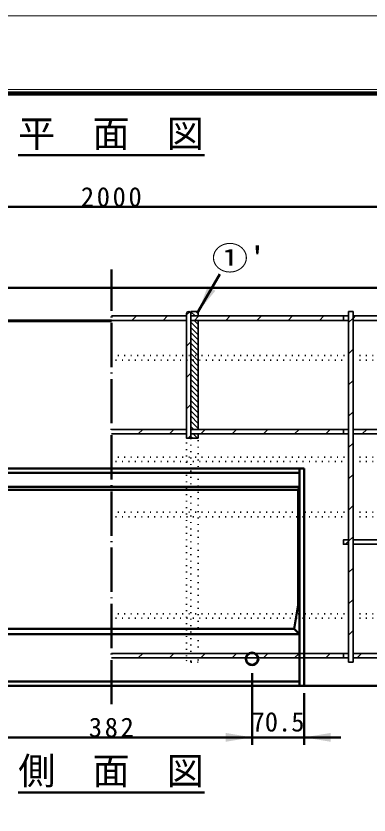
# Model space of a CAD drawing. Units: millimetres, scale not verified. Extents: x -2102 to 2102, y -1485 to 1485.
# Drawn here: x 694 to 1173, y 400 to 1485 of the extents above; entities that cross this region are included whole.
import ezdxf
from ezdxf.enums import TextEntityAlignment as Align

# ---------------------------------------------------------------- set-up
doc = ezdxf.new("R2010")
doc.units = ezdxf.units.MM
doc.header["$LTSCALE"] = 5
doc.linetypes.add('DOTTED', pattern=[1.75, 0.25, -1.5])
doc.linetypes.add('LONG_DASHED_DOTTED', pattern=[15.25, 12, -1.5, 0.25, -1.5])
doc.layers.add('0-0_V-nasSTD', color=7, linetype='Continuous', lineweight=35)
doc.layers.add('0-1_0', color=7, linetype='Continuous', lineweight=50)
doc.styles.add('ＭＳ ゴシック', font='')
doc.styles.get('ＭＳ ゴシック').set_extended_font_data('MS Gothic')

msp = doc.modelspace()

# ---------------------------------------------------------------- linework, layer by layer
at = {"layer": '0-0_V-nasSTD', "lineweight": 50}
for p, q in [((970.527, 1134.627), (941.237, 1083.895)), ((1076.987, 841.996), (1076.987, 685.895)), ((1071.55, 653.066), (1076.987, 685.895))]:
    msp.add_line(p, q, dxfattribs=at)
at = {"layer": '0-0_V-nasSTD'}
for p, q in [((931.237, 1083.895), (931.237, 1080.895)), ((931.237, 1083.895), (931.237, 1080.895)), ((931.237, 1083.533), (936.875, 1077.895)), ((937.946, 1083.895), (941.237, 1080.604)), ((931.237, 1069.391), (941.237, 1059.391)), ((935.804, 1071.895), (941.237, 1066.462)), ((931.237, 1062.32), (941.237, 1052.32)), ((931.237, 1055.249), (941.237, 1045.249)), ((931.237, 1048.178), (941.237, 1038.178)), ((931.237, 1041.107), (941.237, 1031.107)), ((931.237, 1034.036), (941.237, 1024.036)), ((931.237, 1026.965), (941.237, 1016.965)), ((931.237, 1019.894), (941.237, 1009.894)), ((931.237, 1012.823), (941.237, 1002.823)), ((931.237, 1005.751), (941.237, 995.751)), ((931.237, 998.68), (941.237, 988.68)), ((931.237, 991.609), (941.237, 981.609)), ((931.237, 984.538), (941.237, 974.538)), ((931.237, 977.467), (941.237, 967.467)), ((931.237, 970.396), (941.237, 960.396)), ((931.237, 963.325), (941.237, 953.325)), ((931.237, 956.254), (941.237, 946.254)), ((931.237, 949.183), (941.237, 939.183)), ((931.237, 942.112), (941.237, 932.112)), ((931.237, 935.041), (941.237, 925.041)), ((931.237, 927.97), (935.311, 923.895)), ((931.237, 913.828), (933.169, 911.895)), ((931.237, 911.895), (941.237, 911.895)), ((934.24, 917.895), (940.24, 911.895)), ((941.237, 917.895), (941.237, 911.895))]:
    msp.add_line(p, q, dxfattribs=at)
at = {"layer": '0-0_V-nasSTD', "lineweight": 18}
for points in [[(-2102.5, -1485), (-2102.5, 1485), (2102.5, 1485), (2102.5, -1485)], [(-2002.5, -1385), (-2002.5, 1385), (2002.5, 1385), (2002.5, -1385)]]:
    msp.add_lwpolyline(points, close=True, dxfattribs=at)
at = {"layer": '0-0_V-nasSTD', "lineweight": 100}
msp.add_lwpolyline([(1997.5, -1380), (1997.5, 1380), (-1997.5, 1380)], dxfattribs=at)
at = {"layer": '0-0_V-nasSTD'}
for points in [[(941.237, 1077.895), (941.237, 1083.895), (931.237, 1083.895)], [(941.237, 923.895), (941.237, 1018.775), (941.237, 1024.775), (941.237, 1071.895)], [(925.237, 917.895), (925.237, 911.895), (931.237, 911.895)]]:
    msp.add_lwpolyline(points, dxfattribs=at)
at = {"layer": '0-0_V-nasSTD', "lineweight": 50}
for radius in [8.5, 8]:
    msp.add_circle((1014.237, 612.395), radius, dxfattribs=at)
at = {"layer": '0-0_V-nasSTD'}
msp.add_arc((928.237, 1080.895), 3, 0, 180, dxfattribs=at)
for points in [[(941.237, 1083.895), (954.041, 1118.072), (964.433, 1112.072)], [(978.237, 499.895), (978.237, 511.895), (1014.237, 505.895)], [(1084.737, 505.895), (1120.737, 499.895), (1120.737, 511.895)]]:
    msp.add_solid(points, dxfattribs=at)
at = {"layer": '0-1_0'}
for p, q in [((696.834, 1295.895), (949.64, 1295.895)), ((-176.763, 1225.895), (1823.237, 1225.895)), ((1823.237, 1115.895), (-176.763, 1115.895)), ((823.237, 1071.895), (-176.763, 1071.895)), ((823.237, 1070.895), (-176.763, 1070.895)), ((567.737, 870.895), (1078.737, 870.895)), ((1078.737, 870.895), (1078.737, 575.895)), ((1084.737, 870.895), (1078.737, 870.895)), ((1084.737, 870.895), (1084.737, 575.895)), ((567.737, 864.895), (1078.737, 864.895)), ((567.737, 845.895), (1078.737, 845.895)), ((569.487, 841.996), (1076.987, 841.996)), ((1076.987, 841.996), (1078.737, 845.895)), ((574.924, 653.066), (1071.55, 653.066)), ((1071.55, 653.066), (1078.737, 645.895)), ((567.737, 645.895), (1078.737, 645.895)), ((1014.237, 495.895), (1014.237, 592.895)), ((567.737, 581.895), (1078.737, 581.895)), ((567.737, 575.895), (1078.737, 575.895)), ((1084.737, 575.895), (1078.737, 575.895)), ((1084.737, 575.895), (1078.737, 575.895)), ((1084.737, 575.895), (1078.737, 575.895)), ((1084.737, 575.895), (1078.737, 575.895)), ((1084.737, 575.895), (1078.737, 575.895)), ((1084.737, 575.895), (1078.737, 575.895)), ((1084.737, 575.895), (1078.737, 575.895)), ((1084.737, 575.895), (1078.737, 575.895)), ((1084.737, 575.895), (1823.237, 575.895)), ((1084.737, 495.895), (1084.737, 565.895)), ((632.237, 505.895), (1014.237, 505.895)), ((1014.237, 505.895), (1084.737, 505.895)), ((1134.737, 505.895), (1084.737, 505.895)), ((696.834, 430.895), (949.64, 430.895))]:
    msp.add_line(p, q, dxfattribs=at)
at = {"layer": '0-1_0', "linetype": 'LONG_DASHED_DOTTED'}
msp.add_line((823.237, 550.895), (823.237, 1140.895), dxfattribs=at)
at = {"layer": '0-1_0', "lineweight": 35}
for p, q in [((823.237, 1077.895), (925.237, 1077.895)), ((851.128, 1071.895), (857.128, 1077.895)), ((893.554, 1071.895), (899.554, 1077.895)), ((929.625, 1083.555), (925.237, 1079.167)), ((925.237, 1080.895), (925.237, 917.895)), ((931.237, 1083.895), (931.237, 1077.895)), ((931.237, 1080.895), (931.237, 911.895)), ((931.237, 1077.895), (1138.237, 1077.895)), ((941.237, 1077.152), (935.98, 1071.895)), ((941.237, 1083.895), (941.237, 1077.895)), ((941.98, 1077.895), (941.237, 1077.152)), ((978.407, 1071.895), (984.407, 1077.895)), ((1020.833, 1071.895), (1026.833, 1077.895)), ((1063.26, 1071.895), (1069.26, 1077.895)), ((1105.686, 1071.895), (1111.686, 1077.895)), ((1145.237, 1083.895), (1151.237, 1083.895)), ((1145.237, 1083.895), (1145.237, 607.895)), ((1151.237, 1075.02), (1145.237, 1069.02)), ((1151.237, 1083.895), (1151.237, 607.895)), ((1151.237, 1077.895), (1240.237, 1077.895)), ((1154.112, 1077.895), (1151.237, 1075.02)), ((925.237, 1071.895), (823.237, 1071.895)), ((1138.237, 1071.895), (931.237, 1071.895)), ((941.237, 1071.895), (941.237, 923.895)), ((1151.237, 1071.895), (1240.237, 1071.895)), ((931.237, 1042.741), (925.237, 1036.741)), ((1151.237, 1032.594), (1145.237, 1026.594)), ((931.237, 1000.314), (925.237, 994.314)), ((1151.237, 990.167), (1145.237, 984.167)), ((931.237, 957.888), (925.237, 951.888)), ((1151.237, 947.741), (1145.237, 941.741)), ((823.237, 923.895), (925.237, 923.895)), ((859.818, 917.895), (865.818, 923.895)), ((902.244, 917.895), (908.244, 923.895)), ((931.237, 923.895), (1138.237, 923.895)), ((950.671, 923.895), (944.671, 917.895)), ((987.097, 917.895), (993.097, 923.895)), ((1029.524, 917.895), (1035.524, 923.895)), ((1071.95, 917.895), (1077.95, 923.895)), ((1114.376, 917.895), (1120.376, 923.895)), ((1151.237, 923.895), (1240.237, 923.895)), ((1163.818, 917.895), (1169.818, 923.895)), ((925.237, 917.895), (823.237, 917.895)), ((931.237, 915.462), (927.671, 911.895)), ((1138.237, 917.895), (931.237, 917.895)), ((1145.237, 917.895), (1138.237, 917.895)), ((1151.237, 917.895), (1240.237, 917.895)), ((1151.237, 905.314), (1145.237, 899.314)), ((1151.237, 862.888), (1145.237, 856.888)), ((1151.237, 820.462), (1145.237, 814.462)), ((1145.237, 772.035), (1141.097, 767.895)), ((1151.237, 778.035), (1145.237, 772.035)), ((1151.237, 773.895), (1240.237, 773.895)), ((1151.237, 767.895), (1240.237, 767.895)), ((1151.237, 735.609), (1145.237, 729.609)), ((1151.237, 693.182), (1145.237, 687.182)), ((1151.237, 650.756), (1145.237, 644.756)), ((823.237, 619.895), (1138.237, 619.895)), ((823.237, 619.741), (823.392, 619.895)), ((859.818, 613.895), (865.818, 619.895)), ((859.818, 613.895), (865.818, 619.895)), ((902.244, 613.895), (908.244, 619.895)), ((902.244, 613.895), (908.244, 619.895)), ((950.671, 619.895), (944.671, 613.895)), ((950.671, 619.895), (944.671, 613.895)), ((987.097, 613.895), (993.097, 619.895)), ((987.097, 613.895), (993.097, 619.895)), ((1029.524, 613.895), (1035.524, 619.895)), ((1029.524, 613.895), (1035.524, 619.895)), ((1071.95, 613.895), (1077.95, 619.895)), ((1114.376, 613.895), (1120.376, 619.895)), ((1151.237, 619.895), (1240.237, 619.895)), ((1156.803, 613.895), (1162.803, 619.895)), ((1138.237, 613.895), (823.237, 613.895)), ((1145.237, 607.895), (1151.237, 607.895)), ((1151.237, 608.33), (1150.803, 607.895)), ((1151.237, 613.895), (1240.237, 613.895))]:
    msp.add_line(p, q, dxfattribs=at)
at = {"layer": '0-1_0', "linetype": 'DOTTED', "lineweight": 35}
for p, q in [((925.237, 1080.895), (925.237, 610.895)), ((823.237, 1024.072), (1145.237, 1024.072)), ((1151.237, 1024.072), (1240.237, 1024.072)), ((1145.237, 1018.072), (823.237, 1018.072)), ((1151.237, 1018.072), (1240.237, 1018.072)), ((931.237, 911.895), (931.237, 610.895)), ((941.237, 917.895), (941.237, 607.895)), ((823.237, 886.395), (1145.237, 886.395)), ((1145.237, 880.395), (823.237, 880.395)), ((1151.237, 886.395), (1240.237, 886.395)), ((1151.237, 880.395), (1240.237, 880.395)), ((823.237, 811.395), (1145.237, 811.395)), ((1145.237, 805.395), (823.237, 805.395)), ((1151.237, 811.395), (1240.237, 811.395)), ((1151.237, 805.395), (1240.237, 805.395)), ((823.237, 673.719), (1145.237, 673.719)), ((1151.237, 673.719), (1240.237, 673.719)), ((1145.237, 667.719), (823.237, 667.719)), ((1151.237, 667.719), (1240.237, 667.719)), ((931.237, 607.895), (931.237, 610.895)), ((931.237, 607.895), (931.237, 610.895)), ((931.237, 607.895), (941.237, 607.895)), ((931.237, 607.895), (941.237, 607.895))]:
    msp.add_line(p, q, dxfattribs=at)
at = {"layer": '0-1_0', "lineweight": 35}
for points in [[(941.237, 1083.895), (931.237, 1083.895), (941.237, 1083.895)], [(1145.237, 1077.895), (1138.237, 1077.895), (1138.237, 1071.895), (1145.237, 1071.895)], [(1145.237, 923.895), (1138.237, 923.895), (1138.237, 917.895)], [(1145.237, 773.895), (1138.237, 773.895), (1138.237, 767.895), (1145.237, 767.895)], [(1145.237, 619.895), (1138.237, 619.895), (1138.237, 613.895), (1145.237, 613.895)]]:
    msp.add_lwpolyline(points, dxfattribs=at)
at = {"layer": '0-1_0', "linetype": 'DOTTED', "lineweight": 35}
msp.add_arc((928.237, 610.895), 3, 180, 0, dxfattribs=at)
msp.add_arc((928.237, 610.895), 3, 180, 0, dxfattribs=at)

# ---------------------------------------------------------------- texts
at = {"layer": '0-0_V-nasSTD', "style": 'ＭＳ ゴシック'}
for s, height, p in [('平\u3000面\u3000図', 36.95, (696.834, 1295.895)), ('70.5', 26.39, (1013.487, 505.895)), ('側\u3000面\u3000図', 36.95, (696.834, 430.895))]:
    msp.add_text(s, height=height, dxfattribs=at).set_placement(p, align=Align.BOTTOM_LEFT)
at = {"layer": '0-0_V-nasSTD', "style": 'ＭＳ ゴシック', "width": 1.15}
msp.add_text("①'", height=31.67, dxfattribs=at).set_placement((959.29, 1130.977), align=Align.BOTTOM_LEFT)
at = {"layer": '0-0_V-nasSTD', "char_height": 26.39, "attachment_point": 7, "style": 'ＭＳ ゴシック'}
for s, insert in [('\\T1.2;2000', (781.837, 1225.895)), ('\\T1.2;382', (792.637, 505.895))]:
    msp.add_mtext(s, dxfattribs=dict(at, insert=insert))

doc.saveas('drawing.dxf')
